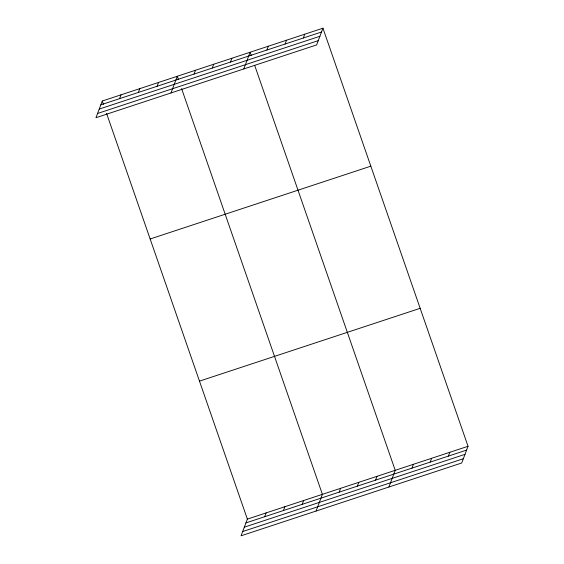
<?xml version="1.0" encoding="UTF-8"?>
<svg xmlns="http://www.w3.org/2000/svg" width="564" height="564" viewBox="0 0 564 564"><rect width="100%" height="100%" fill="white"/><g stroke="black" fill="none" stroke-linecap="round" stroke-linejoin="round"><path stroke-width="0.85" d="M102.267 101.019L95.958 117.721L316.637 44.901L322.946 28.2L102.267 101.019L103.409 104.305M119.582 98.644L121.027 94.83M138.342 92.454L139.787 88.64M157.102 86.264L158.54 82.45M170.991 92.961L177.3 76.26L178.443 79.545M194.065 74.067L195.504 70.253M212.268 68.061L213.714 64.247M230.479 62.054L231.917 58.24M243.81 68.935L250.12 52.233L251.262 55.512M266.885 50.034L268.33 46.22M285.095 44.027L286.533 40.213M303.298 38.021L304.743 34.207M106.547 113.336L247.363 519.099L241.054 535.8L461.733 462.981L468.042 446.279L322.946 28.2M264.678 516.723L266.123 512.909M283.438 510.533L284.876 506.719M302.198 504.343L303.636 500.529M316.087 511.04L322.397 494.339L181.573 88.576M339.161 492.146L340.6 488.332M357.364 486.14L358.81 482.326M375.575 480.133L377.013 476.319M388.906 487.014L395.216 470.305L254.681 65.368M411.981 468.113L413.426 464.299M430.191 462.106L431.629 458.292M448.394 456.1L449.839 452.286M100.829 104.833L321.508 32.014M99.222 109.085L319.901 36.265M97.565 113.47L318.244 40.65M150.151 238.988L370.83 166.168M199.48 381.13L420.159 308.311M247.363 519.099L468.042 446.279M245.925 522.913L466.604 450.093M244.318 527.164L464.997 454.344M242.661 531.549L463.34 458.729"/></g></svg>
